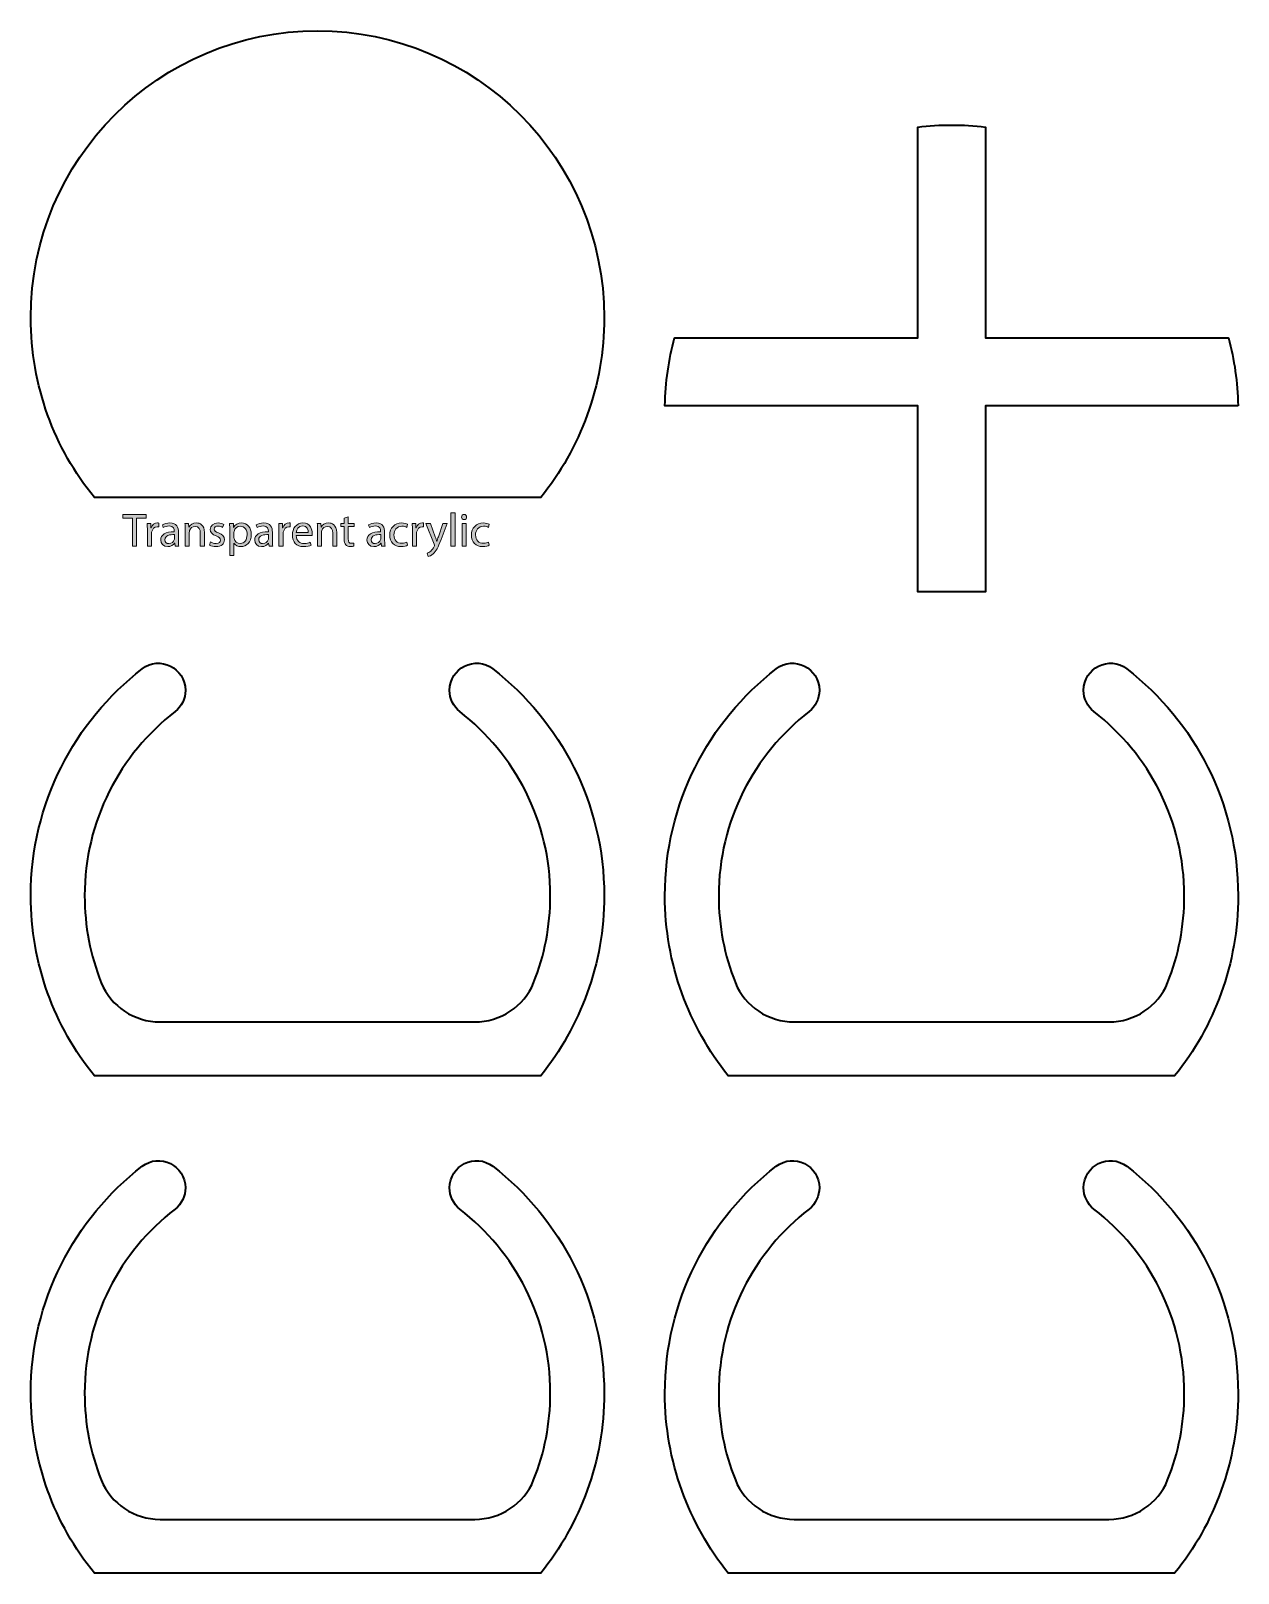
# Model space of a CAD drawing. Header units: inches. Extents: x 51 to 68.4, y -11.3 to -0.6.
# Drawn here: x 51.03 to 59.44, y -11.29 to -0.56 of the extents above; entities that cross this region are included whole.
import ezdxf

# ---------------------------------------------------------------- set-up
doc = ezdxf.new("R2010")
doc.units = ezdxf.units.IN
doc.header["$MEASUREMENT"] = 0
doc.layers.add('_U+0421_U+043B_U+043E_U+0439 1', color=7, linetype='Continuous')

# ---------------------------------------------------------------- blocks, each defined once
blk = doc.blocks.new('block 2')
at = {"layer": '_U+0421_U+043B_U+043E_U+0439 1', "lineweight": 0}
for points, knots in [([(52.062, -4.106), (52.062, -4.12), (52.062, -4.133), (52.064, -4.144), (52.064, -4.144), (52.038, -4.144), (52.038, -4.144), (52.038, -4.144), (52.036, -4.124), (52.036, -4.124), (52.036, -4.124), (52.035, -4.124), (52.035, -4.124), (52.026, -4.136), (52.009, -4.147), (51.987, -4.147), (51.955, -4.147), (51.938, -4.125), (51.938, -4.102), (51.938, -4.064), (51.972, -4.043), (52.033, -4.043), (52.033, -4.043), (52.033, -4.04), (52.033, -4.04), (52.033, -4.027), (52.03, -4.003), (51.997, -4.003), (51.983, -4.003), (51.967, -4.008), (51.956, -4.015), (51.956, -4.015), (51.95, -3.996), (51.95, -3.996), (51.963, -3.988), (51.982, -3.982), (52.002, -3.982), (52.05, -3.982), (52.062, -4.015), (52.062, -4.047), (52.062, -4.047), (52.062, -4.106), (52.062, -4.106)], [0, 0, 0, 0, 1, 1, 1, 2, 2, 2, 3, 3, 3, 4, 4, 4, 5, 5, 5, 6, 6, 6, 7, 7, 7, 8, 8, 8, 9, 9, 9, 10, 10, 10, 11, 11, 11, 12, 12, 12, 13, 13, 13, 14, 14, 14, 14]), ([(52.034, -4.063), (52.003, -4.062), (51.967, -4.068), (51.967, -4.099), (51.967, -4.117), (51.979, -4.126), (51.994, -4.126), (52.015, -4.126), (52.028, -4.113), (52.032, -4.1), (52.033, -4.097), (52.034, -4.094), (52.034, -4.091), (52.034, -4.091), (52.034, -4.063), (52.034, -4.063)], [0, 0, 0, 0, 1, 1, 1, 2, 2, 2, 3, 3, 3, 4, 4, 4, 5, 5, 5, 5])]:
    blk.add_open_spline(points, degree=3, knots=knots, dxfattribs=at)
blk = doc.blocks.new('block 3')
at = {"layer": '_U+0421_U+043B_U+043E_U+0439 1', "lineweight": 0}
for points, knots in [([(52.569, -4.062), (52.569, -4.119), (52.534, -4.147), (52.497, -4.147), (52.476, -4.147), (52.458, -4.138), (52.448, -4.123), (52.448, -4.123), (52.447, -4.123), (52.447, -4.123), (52.447, -4.123), (52.447, -4.209), (52.447, -4.209), (52.447, -4.209), (52.419, -4.209), (52.419, -4.209), (52.419, -4.209), (52.419, -4.037), (52.419, -4.037), (52.419, -4.017), (52.418, -4.001), (52.418, -3.986), (52.418, -3.986), (52.444, -3.986), (52.444, -3.986), (52.444, -3.986), (52.445, -4.013), (52.445, -4.013), (52.445, -4.013), (52.445, -4.013), (52.445, -4.013), (52.457, -3.994), (52.476, -3.982), (52.502, -3.982), (52.54, -3.982), (52.569, -4.014), (52.569, -4.062)], [0, 0, 0, 0, 1, 1, 1, 2, 2, 2, 3, 3, 3, 4, 4, 4, 5, 5, 5, 6, 6, 6, 7, 7, 7, 8, 8, 8, 9, 9, 9, 10, 10, 10, 11, 11, 11, 12, 12, 12, 12]), ([(52.54, -4.064), (52.54, -4.032), (52.523, -4.005), (52.493, -4.005), (52.473, -4.005), (52.455, -4.019), (52.449, -4.041), (52.448, -4.044), (52.447, -4.048), (52.447, -4.052), (52.447, -4.052), (52.447, -4.079), (52.447, -4.079), (52.447, -4.084), (52.448, -4.088), (52.449, -4.091), (52.454, -4.111), (52.471, -4.125), (52.492, -4.125), (52.522, -4.125), (52.54, -4.1), (52.54, -4.064)], [0, 0, 0, 0, 1, 1, 1, 2, 2, 2, 3, 3, 3, 4, 4, 4, 5, 5, 5, 6, 6, 6, 7, 7, 7, 7])]:
    blk.add_open_spline(points, degree=3, knots=knots, dxfattribs=at)
blk = doc.blocks.new('block 4')
at = {"layer": '_U+0421_U+043B_U+043E_U+0439 1', "lineweight": 0}
for points, knots in [([(52.716, -4.106), (52.716, -4.12), (52.717, -4.133), (52.719, -4.144), (52.719, -4.144), (52.693, -4.144), (52.693, -4.144), (52.693, -4.144), (52.69, -4.124), (52.69, -4.124), (52.69, -4.124), (52.689, -4.124), (52.689, -4.124), (52.68, -4.136), (52.663, -4.147), (52.641, -4.147), (52.609, -4.147), (52.593, -4.125), (52.593, -4.102), (52.593, -4.064), (52.627, -4.043), (52.688, -4.043), (52.688, -4.043), (52.688, -4.04), (52.688, -4.04), (52.688, -4.027), (52.684, -4.003), (52.652, -4.003), (52.637, -4.003), (52.622, -4.008), (52.611, -4.015), (52.611, -4.015), (52.604, -3.996), (52.604, -3.996), (52.617, -3.988), (52.636, -3.982), (52.656, -3.982), (52.704, -3.982), (52.716, -4.015), (52.716, -4.047), (52.716, -4.047), (52.716, -4.106), (52.716, -4.106)], [0, 0, 0, 0, 1, 1, 1, 2, 2, 2, 3, 3, 3, 4, 4, 4, 5, 5, 5, 6, 6, 6, 7, 7, 7, 8, 8, 8, 9, 9, 9, 10, 10, 10, 11, 11, 11, 12, 12, 12, 13, 13, 13, 14, 14, 14, 14]), ([(52.688, -4.063), (52.657, -4.062), (52.621, -4.068), (52.621, -4.099), (52.621, -4.117), (52.634, -4.126), (52.648, -4.126), (52.669, -4.126), (52.682, -4.113), (52.687, -4.1), (52.688, -4.097), (52.688, -4.094), (52.688, -4.091), (52.688, -4.091), (52.688, -4.063), (52.688, -4.063)], [0, 0, 0, 0, 1, 1, 1, 2, 2, 2, 3, 3, 3, 4, 4, 4, 5, 5, 5, 5])]:
    blk.add_open_spline(points, degree=3, knots=knots, dxfattribs=at)
blk = doc.blocks.new('block 5')
at = {"layer": '_U+0421_U+043B_U+043E_U+0439 1', "lineweight": 0}
for points, knots in [([(52.994, -4.057), (52.994, -4.062), (52.994, -4.067), (52.993, -4.07), (52.993, -4.07), (52.882, -4.07), (52.882, -4.07), (52.883, -4.109), (52.908, -4.125), (52.936, -4.125), (52.957, -4.125), (52.969, -4.121), (52.98, -4.117), (52.98, -4.117), (52.985, -4.137), (52.985, -4.137), (52.975, -4.142), (52.958, -4.147), (52.932, -4.147), (52.884, -4.147), (52.855, -4.115), (52.855, -4.067), (52.855, -4.02), (52.883, -3.982), (52.929, -3.982), (52.98, -3.982), (52.994, -4.027), (52.994, -4.057)], [0, 0, 0, 0, 1, 1, 1, 2, 2, 2, 3, 3, 3, 4, 4, 4, 5, 5, 5, 6, 6, 6, 7, 7, 7, 8, 8, 8, 9, 9, 9, 9]), ([(52.966, -4.049), (52.967, -4.031), (52.959, -4.003), (52.927, -4.003), (52.897, -4.003), (52.885, -4.029), (52.882, -4.049), (52.882, -4.049), (52.966, -4.049), (52.966, -4.049)], [0, 0, 0, 0, 1, 1, 1, 2, 2, 2, 3, 3, 3, 3])]:
    blk.add_open_spline(points, degree=3, knots=knots, dxfattribs=at)
blk = doc.blocks.new('block 6')
at = {"layer": '_U+0421_U+043B_U+043E_U+0439 1', "lineweight": 0}
for points, knots in [([(53.498, -4.106), (53.498, -4.12), (53.499, -4.133), (53.501, -4.144), (53.501, -4.144), (53.475, -4.144), (53.475, -4.144), (53.475, -4.144), (53.473, -4.124), (53.473, -4.124), (53.473, -4.124), (53.472, -4.124), (53.472, -4.124), (53.463, -4.136), (53.446, -4.147), (53.423, -4.147), (53.391, -4.147), (53.375, -4.125), (53.375, -4.102), (53.375, -4.064), (53.409, -4.043), (53.47, -4.043), (53.47, -4.043), (53.47, -4.04), (53.47, -4.04), (53.47, -4.027), (53.466, -4.003), (53.434, -4.003), (53.419, -4.003), (53.404, -4.008), (53.393, -4.015), (53.393, -4.015), (53.386, -3.996), (53.386, -3.996), (53.399, -3.988), (53.418, -3.982), (53.438, -3.982), (53.487, -3.982), (53.498, -4.015), (53.498, -4.047), (53.498, -4.047), (53.498, -4.106), (53.498, -4.106)], [0, 0, 0, 0, 1, 1, 1, 2, 2, 2, 3, 3, 3, 4, 4, 4, 5, 5, 5, 6, 6, 6, 7, 7, 7, 8, 8, 8, 9, 9, 9, 10, 10, 10, 11, 11, 11, 12, 12, 12, 13, 13, 13, 14, 14, 14, 14]), ([(53.471, -4.063), (53.439, -4.062), (53.404, -4.068), (53.404, -4.099), (53.404, -4.117), (53.416, -4.126), (53.431, -4.126), (53.451, -4.126), (53.464, -4.113), (53.469, -4.1), (53.47, -4.097), (53.471, -4.094), (53.471, -4.091), (53.471, -4.091), (53.471, -4.063), (53.471, -4.063)], [0, 0, 0, 0, 1, 1, 1, 2, 2, 2, 3, 3, 3, 4, 4, 4, 5, 5, 5, 5])]:
    blk.add_open_spline(points, degree=3, knots=knots, dxfattribs=at)

msp = doc.modelspace()

# ---------------------------------------------------------------- hatches: boundary and pattern name
at = {"layer": '_U+0421_U+043B_U+043E_U+0439 1', "true_color": 0x662d91}
h = msp.add_hatch(color=197, dxfattribs=at)
h.dxf.hatch_style = 2
h.paths.add_polyline_path([(51.674, -3.924), (51.837, -3.924), (51.837, -3.948), (51.769, -3.948), (51.769, -4.144), (51.741, -4.144), (51.741, -3.948), (51.674, -3.948)])
edge = h.paths.add_edge_path()
edge.add_spline(control_points=[(51.872, -4.017), (51.872, -4.017), (51.87, -4.017), (51.87, -4.017), (51.87, -4.017), (51.869, -3.986), (51.869, -3.986), (51.869, -3.986), (51.844, -3.986), (51.844, -3.986), (51.845, -4), (51.845, -4.016), (51.845, -4.035), (51.845, -4.035), (51.845, -4.144), (51.845, -4.144), (51.845, -4.144), (51.874, -4.144), (51.874, -4.144), (51.874, -4.144), (51.874, -4.06), (51.874, -4.06), (51.874, -4.055), (51.875, -4.05), (51.875, -4.046), (51.879, -4.025), (51.894, -4.009), (51.914, -4.009), (51.918, -4.009), (51.921, -4.01), (51.924, -4.01), (51.924, -4.01), (51.924, -3.983), (51.924, -3.983), (51.921, -3.982), (51.919, -3.982), (51.915, -3.982), (51.896, -3.982), (51.879, -3.995), (51.872, -4.017)], knot_values=[0, 0, 0, 0, 1, 1, 1, 2, 2, 2, 3, 3, 3, 4, 4, 4, 5, 5, 5, 6, 6, 6, 7, 7, 7, 8, 8, 8, 9, 9, 9, 10, 10, 10, 11, 11, 11, 12, 12, 12, 13, 13, 13, 13], degree=3, periodic=1)
edge = h.paths.add_edge_path()
edge.add_spline(control_points=[(52.062, -4.106), (52.062, -4.12), (52.062, -4.133), (52.064, -4.144), (52.064, -4.144), (52.038, -4.144), (52.038, -4.144), (52.038, -4.144), (52.036, -4.124), (52.036, -4.124), (52.036, -4.124), (52.035, -4.124), (52.035, -4.124), (52.026, -4.136), (52.009, -4.147), (51.987, -4.147), (51.955, -4.147), (51.938, -4.125), (51.938, -4.102), (51.938, -4.064), (51.972, -4.043), (52.033, -4.043), (52.033, -4.043), (52.033, -4.04), (52.033, -4.04), (52.033, -4.027), (52.03, -4.003), (51.997, -4.003), (51.983, -4.003), (51.967, -4.008), (51.956, -4.015), (51.956, -4.015), (51.95, -3.996), (51.95, -3.996), (51.963, -3.988), (51.982, -3.982), (52.002, -3.982), (52.05, -3.982), (52.062, -4.015), (52.062, -4.047), (52.062, -4.047), (52.062, -4.106), (52.062, -4.106)], knot_values=[0, 0, 0, 0, 1, 1, 1, 2, 2, 2, 3, 3, 3, 4, 4, 4, 5, 5, 5, 6, 6, 6, 7, 7, 7, 8, 8, 8, 9, 9, 9, 10, 10, 10, 11, 11, 11, 12, 12, 12, 13, 13, 13, 14, 14, 14, 14], degree=3, periodic=1)
edge = h.paths.add_edge_path()
edge.add_spline(control_points=[(52.034, -4.063), (52.003, -4.062), (51.967, -4.068), (51.967, -4.099), (51.967, -4.117), (51.979, -4.126), (51.994, -4.126), (52.015, -4.126), (52.028, -4.113), (52.032, -4.1), (52.033, -4.097), (52.034, -4.094), (52.034, -4.091), (52.034, -4.091), (52.034, -4.063), (52.034, -4.063)], knot_values=[0, 0, 0, 0, 1, 1, 1, 2, 2, 2, 3, 3, 3, 4, 4, 4, 5, 5, 5, 5], degree=3, periodic=1)
edge = h.paths.add_edge_path()
edge.add_spline(control_points=[(52.187, -3.982), (52.161, -3.982), (52.143, -3.997), (52.135, -4.012), (52.135, -4.012), (52.134, -4.012), (52.134, -4.012), (52.134, -4.012), (52.132, -3.986), (52.132, -3.986), (52.132, -3.986), (52.107, -3.986), (52.107, -3.986), (52.108, -3.999), (52.108, -4.012), (52.108, -4.028), (52.108, -4.028), (52.108, -4.144), (52.108, -4.144), (52.108, -4.144), (52.137, -4.144), (52.137, -4.144), (52.137, -4.144), (52.137, -4.049), (52.137, -4.049), (52.137, -4.044), (52.138, -4.039), (52.139, -4.035), (52.144, -4.019), (52.159, -4.006), (52.178, -4.006), (52.205, -4.006), (52.214, -4.027), (52.214, -4.053), (52.214, -4.053), (52.214, -4.144), (52.214, -4.144), (52.214, -4.144), (52.243, -4.144), (52.243, -4.144), (52.243, -4.144), (52.243, -4.049), (52.243, -4.049), (52.243, -3.995), (52.209, -3.982), (52.187, -3.982)], knot_values=[0, 0, 0, 0, 1, 1, 1, 2, 2, 2, 3, 3, 3, 4, 4, 4, 5, 5, 5, 6, 6, 6, 7, 7, 7, 8, 8, 8, 9, 9, 9, 10, 10, 10, 11, 11, 11, 12, 12, 12, 13, 13, 13, 14, 14, 14, 15, 15, 15, 15], degree=3, periodic=1)
edge = h.paths.add_edge_path()
edge.add_spline(control_points=[(52.341, -4.052), (52.32, -4.044), (52.311, -4.038), (52.311, -4.025), (52.311, -4.013), (52.32, -4.004), (52.337, -4.004), (52.352, -4.004), (52.363, -4.009), (52.369, -4.013), (52.369, -4.013), (52.377, -3.992), (52.377, -3.992), (52.368, -3.987), (52.354, -3.982), (52.338, -3.982), (52.304, -3.982), (52.283, -4.003), (52.283, -4.028), (52.283, -4.047), (52.296, -4.063), (52.325, -4.073), (52.346, -4.081), (52.354, -4.089), (52.354, -4.102), (52.354, -4.115), (52.345, -4.126), (52.324, -4.126), (52.309, -4.126), (52.294, -4.12), (52.286, -4.114), (52.286, -4.114), (52.279, -4.136), (52.279, -4.136), (52.29, -4.143), (52.306, -4.147), (52.323, -4.147), (52.361, -4.147), (52.382, -4.127), (52.382, -4.1), (52.382, -4.076), (52.368, -4.062), (52.341, -4.052)], knot_values=[0, 0, 0, 0, 1, 1, 1, 2, 2, 2, 3, 3, 3, 4, 4, 4, 5, 5, 5, 6, 6, 6, 7, 7, 7, 8, 8, 8, 9, 9, 9, 10, 10, 10, 11, 11, 11, 12, 12, 12, 13, 13, 13, 14, 14, 14, 14], degree=3, periodic=1)
edge = h.paths.add_edge_path()
edge.add_spline(control_points=[(52.569, -4.062), (52.569, -4.119), (52.534, -4.147), (52.497, -4.147), (52.476, -4.147), (52.458, -4.138), (52.448, -4.123), (52.448, -4.123), (52.447, -4.123), (52.447, -4.123), (52.447, -4.123), (52.447, -4.209), (52.447, -4.209), (52.447, -4.209), (52.419, -4.209), (52.419, -4.209), (52.419, -4.209), (52.419, -4.037), (52.419, -4.037), (52.419, -4.017), (52.418, -4.001), (52.418, -3.986), (52.418, -3.986), (52.444, -3.986), (52.444, -3.986), (52.444, -3.986), (52.445, -4.013), (52.445, -4.013), (52.445, -4.013), (52.445, -4.013), (52.445, -4.013), (52.457, -3.994), (52.476, -3.982), (52.502, -3.982), (52.54, -3.982), (52.569, -4.014), (52.569, -4.062)], knot_values=[0, 0, 0, 0, 1, 1, 1, 2, 2, 2, 3, 3, 3, 4, 4, 4, 5, 5, 5, 6, 6, 6, 7, 7, 7, 8, 8, 8, 9, 9, 9, 10, 10, 10, 11, 11, 11, 12, 12, 12, 12], degree=3, periodic=1)
edge = h.paths.add_edge_path()
edge.add_spline(control_points=[(52.54, -4.064), (52.54, -4.032), (52.523, -4.005), (52.493, -4.005), (52.473, -4.005), (52.455, -4.019), (52.449, -4.041), (52.448, -4.044), (52.447, -4.048), (52.447, -4.052), (52.447, -4.052), (52.447, -4.079), (52.447, -4.079), (52.447, -4.084), (52.448, -4.088), (52.449, -4.091), (52.454, -4.111), (52.471, -4.125), (52.492, -4.125), (52.522, -4.125), (52.54, -4.1), (52.54, -4.064)], knot_values=[0, 0, 0, 0, 1, 1, 1, 2, 2, 2, 3, 3, 3, 4, 4, 4, 5, 5, 5, 6, 6, 6, 7, 7, 7, 7], degree=3, periodic=1)
edge = h.paths.add_edge_path()
edge.add_spline(control_points=[(52.716, -4.106), (52.716, -4.12), (52.717, -4.133), (52.719, -4.144), (52.719, -4.144), (52.693, -4.144), (52.693, -4.144), (52.693, -4.144), (52.69, -4.124), (52.69, -4.124), (52.69, -4.124), (52.689, -4.124), (52.689, -4.124), (52.68, -4.136), (52.663, -4.147), (52.641, -4.147), (52.609, -4.147), (52.593, -4.125), (52.593, -4.102), (52.593, -4.064), (52.627, -4.043), (52.688, -4.043), (52.688, -4.043), (52.688, -4.04), (52.688, -4.04), (52.688, -4.027), (52.684, -4.003), (52.652, -4.003), (52.637, -4.003), (52.622, -4.008), (52.611, -4.015), (52.611, -4.015), (52.604, -3.996), (52.604, -3.996), (52.617, -3.988), (52.636, -3.982), (52.656, -3.982), (52.704, -3.982), (52.716, -4.015), (52.716, -4.047), (52.716, -4.047), (52.716, -4.106), (52.716, -4.106)], knot_values=[0, 0, 0, 0, 1, 1, 1, 2, 2, 2, 3, 3, 3, 4, 4, 4, 5, 5, 5, 6, 6, 6, 7, 7, 7, 8, 8, 8, 9, 9, 9, 10, 10, 10, 11, 11, 11, 12, 12, 12, 13, 13, 13, 14, 14, 14, 14], degree=3, periodic=1)
edge = h.paths.add_edge_path()
edge.add_spline(control_points=[(52.688, -4.063), (52.657, -4.062), (52.621, -4.068), (52.621, -4.099), (52.621, -4.117), (52.634, -4.126), (52.648, -4.126), (52.669, -4.126), (52.682, -4.113), (52.687, -4.1), (52.688, -4.097), (52.688, -4.094), (52.688, -4.091), (52.688, -4.091), (52.688, -4.063), (52.688, -4.063)], knot_values=[0, 0, 0, 0, 1, 1, 1, 2, 2, 2, 3, 3, 3, 4, 4, 4, 5, 5, 5, 5], degree=3, periodic=1)
edge = h.paths.add_edge_path()
edge.add_spline(control_points=[(52.789, -4.017), (52.789, -4.017), (52.787, -4.017), (52.787, -4.017), (52.787, -4.017), (52.786, -3.986), (52.786, -3.986), (52.786, -3.986), (52.761, -3.986), (52.761, -3.986), (52.762, -4), (52.762, -4.016), (52.762, -4.035), (52.762, -4.035), (52.762, -4.144), (52.762, -4.144), (52.762, -4.144), (52.791, -4.144), (52.791, -4.144), (52.791, -4.144), (52.791, -4.06), (52.791, -4.06), (52.791, -4.055), (52.792, -4.05), (52.792, -4.046), (52.796, -4.025), (52.811, -4.009), (52.831, -4.009), (52.835, -4.009), (52.838, -4.01), (52.841, -4.01), (52.841, -4.01), (52.841, -3.983), (52.841, -3.983), (52.838, -3.982), (52.836, -3.982), (52.832, -3.982), (52.813, -3.982), (52.796, -3.995), (52.789, -4.017)], knot_values=[0, 0, 0, 0, 1, 1, 1, 2, 2, 2, 3, 3, 3, 4, 4, 4, 5, 5, 5, 6, 6, 6, 7, 7, 7, 8, 8, 8, 9, 9, 9, 10, 10, 10, 11, 11, 11, 12, 12, 12, 13, 13, 13, 13], degree=3, periodic=1)
edge = h.paths.add_edge_path()
edge.add_spline(control_points=[(52.994, -4.057), (52.994, -4.062), (52.994, -4.067), (52.993, -4.07), (52.993, -4.07), (52.882, -4.07), (52.882, -4.07), (52.883, -4.109), (52.908, -4.125), (52.936, -4.125), (52.957, -4.125), (52.969, -4.121), (52.98, -4.117), (52.98, -4.117), (52.985, -4.137), (52.985, -4.137), (52.975, -4.142), (52.958, -4.147), (52.932, -4.147), (52.884, -4.147), (52.855, -4.115), (52.855, -4.067), (52.855, -4.02), (52.883, -3.982), (52.929, -3.982), (52.98, -3.982), (52.994, -4.027), (52.994, -4.057)], knot_values=[0, 0, 0, 0, 1, 1, 1, 2, 2, 2, 3, 3, 3, 4, 4, 4, 5, 5, 5, 6, 6, 6, 7, 7, 7, 8, 8, 8, 9, 9, 9, 9], degree=3, periodic=1)
edge = h.paths.add_edge_path()
edge.add_spline(control_points=[(52.966, -4.049), (52.967, -4.031), (52.959, -4.003), (52.927, -4.003), (52.897, -4.003), (52.885, -4.029), (52.882, -4.049), (52.882, -4.049), (52.966, -4.049), (52.966, -4.049)], knot_values=[0, 0, 0, 0, 1, 1, 1, 2, 2, 2, 3, 3, 3, 3], degree=3, periodic=1)
edge = h.paths.add_edge_path()
edge.add_spline(control_points=[(53.109, -3.982), (53.082, -3.982), (53.064, -3.997), (53.056, -4.012), (53.056, -4.012), (53.056, -4.012), (53.056, -4.012), (53.056, -4.012), (53.054, -3.986), (53.054, -3.986), (53.054, -3.986), (53.029, -3.986), (53.029, -3.986), (53.03, -3.999), (53.03, -4.012), (53.03, -4.028), (53.03, -4.028), (53.03, -4.144), (53.03, -4.144), (53.03, -4.144), (53.059, -4.144), (53.059, -4.144), (53.059, -4.144), (53.059, -4.049), (53.059, -4.049), (53.059, -4.044), (53.059, -4.039), (53.061, -4.035), (53.065, -4.019), (53.08, -4.006), (53.099, -4.006), (53.126, -4.006), (53.136, -4.027), (53.136, -4.053), (53.136, -4.053), (53.136, -4.144), (53.136, -4.144), (53.136, -4.144), (53.164, -4.144), (53.164, -4.144), (53.164, -4.144), (53.164, -4.049), (53.164, -4.049), (53.164, -3.995), (53.13, -3.982), (53.109, -3.982)], knot_values=[0, 0, 0, 0, 1, 1, 1, 2, 2, 2, 3, 3, 3, 4, 4, 4, 5, 5, 5, 6, 6, 6, 7, 7, 7, 8, 8, 8, 9, 9, 9, 10, 10, 10, 11, 11, 11, 12, 12, 12, 13, 13, 13, 14, 14, 14, 15, 15, 15, 15], degree=3, periodic=1)
edge = h.paths.add_edge_path()
edge.add_spline(control_points=[(53.245, -3.94), (53.245, -3.94), (53.216, -3.948), (53.216, -3.948), (53.216, -3.948), (53.216, -3.986), (53.216, -3.986), (53.216, -3.986), (53.192, -3.986), (53.192, -3.986), (53.192, -3.986), (53.192, -4.008), (53.192, -4.008), (53.192, -4.008), (53.216, -4.008), (53.216, -4.008), (53.216, -4.008), (53.216, -4.094), (53.216, -4.094), (53.216, -4.112), (53.219, -4.127), (53.228, -4.135), (53.234, -4.143), (53.245, -4.147), (53.259, -4.147), (53.27, -4.147), (53.279, -4.145), (53.284, -4.143), (53.284, -4.143), (53.283, -4.122), (53.283, -4.122), (53.279, -4.123), (53.274, -4.124), (53.266, -4.124), (53.25, -4.124), (53.245, -4.112), (53.245, -4.093), (53.245, -4.093), (53.245, -4.008), (53.245, -4.008), (53.245, -4.008), (53.286, -4.008), (53.286, -4.008), (53.286, -4.008), (53.286, -3.986), (53.286, -3.986), (53.286, -3.986), (53.245, -3.986), (53.245, -3.986), (53.245, -3.986), (53.245, -3.94), (53.245, -3.94)], knot_values=[0, 0, 0, 0, 1, 1, 1, 2, 2, 2, 3, 3, 3, 4, 4, 4, 5, 5, 5, 6, 6, 6, 7, 7, 7, 8, 8, 8, 9, 9, 9, 10, 10, 10, 11, 11, 11, 12, 12, 12, 13, 13, 13, 14, 14, 14, 15, 15, 15, 16, 16, 16, 17, 17, 17, 17], degree=3, periodic=1)
edge = h.paths.add_edge_path()
edge.add_spline(control_points=[(53.498, -4.106), (53.498, -4.12), (53.499, -4.133), (53.501, -4.144), (53.501, -4.144), (53.475, -4.144), (53.475, -4.144), (53.475, -4.144), (53.473, -4.124), (53.473, -4.124), (53.473, -4.124), (53.472, -4.124), (53.472, -4.124), (53.463, -4.136), (53.446, -4.147), (53.423, -4.147), (53.391, -4.147), (53.375, -4.125), (53.375, -4.102), (53.375, -4.064), (53.409, -4.043), (53.47, -4.043), (53.47, -4.043), (53.47, -4.04), (53.47, -4.04), (53.47, -4.027), (53.466, -4.003), (53.434, -4.003), (53.419, -4.003), (53.404, -4.008), (53.393, -4.015), (53.393, -4.015), (53.386, -3.996), (53.386, -3.996), (53.399, -3.988), (53.418, -3.982), (53.438, -3.982), (53.487, -3.982), (53.498, -4.015), (53.498, -4.047), (53.498, -4.047), (53.498, -4.106), (53.498, -4.106)], knot_values=[0, 0, 0, 0, 1, 1, 1, 2, 2, 2, 3, 3, 3, 4, 4, 4, 5, 5, 5, 6, 6, 6, 7, 7, 7, 8, 8, 8, 9, 9, 9, 10, 10, 10, 11, 11, 11, 12, 12, 12, 13, 13, 13, 14, 14, 14, 14], degree=3, periodic=1)
edge = h.paths.add_edge_path()
edge.add_spline(control_points=[(53.471, -4.063), (53.439, -4.062), (53.404, -4.068), (53.404, -4.099), (53.404, -4.117), (53.416, -4.126), (53.431, -4.126), (53.451, -4.126), (53.464, -4.113), (53.469, -4.1), (53.47, -4.097), (53.471, -4.094), (53.471, -4.091), (53.471, -4.091), (53.471, -4.063), (53.471, -4.063)], knot_values=[0, 0, 0, 0, 1, 1, 1, 2, 2, 2, 3, 3, 3, 4, 4, 4, 5, 5, 5, 5], degree=3, periodic=1)
edge = h.paths.add_edge_path()
edge.add_spline(control_points=[(53.618, -4.005), (53.634, -4.005), (53.645, -4.009), (53.652, -4.013), (53.652, -4.013), (53.658, -3.991), (53.658, -3.991), (53.65, -3.987), (53.635, -3.982), (53.618, -3.982), (53.567, -3.982), (53.533, -4.018), (53.533, -4.066), (53.533, -4.115), (53.564, -4.147), (53.612, -4.147), (53.633, -4.147), (53.65, -4.142), (53.658, -4.138), (53.658, -4.138), (53.653, -4.116), (53.653, -4.116), (53.645, -4.12), (53.634, -4.124), (53.617, -4.124), (53.586, -4.124), (53.563, -4.102), (53.563, -4.065), (53.563, -4.032), (53.582, -4.005), (53.618, -4.005)], knot_values=[0, 0, 0, 0, 1, 1, 1, 2, 2, 2, 3, 3, 3, 4, 4, 4, 5, 5, 5, 6, 6, 6, 7, 7, 7, 8, 8, 8, 9, 9, 9, 10, 10, 10, 10], degree=3, periodic=1)
edge = h.paths.add_edge_path()
edge.add_spline(control_points=[(53.717, -4.017), (53.717, -4.017), (53.716, -4.017), (53.716, -4.017), (53.716, -4.017), (53.715, -3.986), (53.715, -3.986), (53.715, -3.986), (53.69, -3.986), (53.69, -3.986), (53.691, -4), (53.691, -4.016), (53.691, -4.035), (53.691, -4.035), (53.691, -4.144), (53.691, -4.144), (53.691, -4.144), (53.72, -4.144), (53.72, -4.144), (53.72, -4.144), (53.72, -4.06), (53.72, -4.06), (53.72, -4.055), (53.72, -4.05), (53.721, -4.046), (53.725, -4.025), (53.739, -4.009), (53.76, -4.009), (53.764, -4.009), (53.766, -4.01), (53.769, -4.01), (53.769, -4.01), (53.769, -3.983), (53.769, -3.983), (53.767, -3.982), (53.764, -3.982), (53.761, -3.982), (53.742, -3.982), (53.725, -3.995), (53.717, -4.017)], knot_values=[0, 0, 0, 0, 1, 1, 1, 2, 2, 2, 3, 3, 3, 4, 4, 4, 5, 5, 5, 6, 6, 6, 7, 7, 7, 8, 8, 8, 9, 9, 9, 10, 10, 10, 11, 11, 11, 12, 12, 12, 13, 13, 13, 13], degree=3, periodic=1)
edge = h.paths.add_edge_path()
edge.add_spline(control_points=[(53.872, -4.078), (53.868, -4.09), (53.865, -4.102), (53.862, -4.111), (53.862, -4.111), (53.862, -4.111), (53.862, -4.111), (53.859, -4.102), (53.855, -4.09), (53.851, -4.079), (53.851, -4.079), (53.817, -3.986), (53.817, -3.986), (53.817, -3.986), (53.785, -3.986), (53.785, -3.986), (53.785, -3.986), (53.844, -4.131), (53.844, -4.131), (53.845, -4.135), (53.846, -4.137), (53.846, -4.139), (53.846, -4.141), (53.845, -4.143), (53.844, -4.146), (53.837, -4.161), (53.827, -4.172), (53.819, -4.178), (53.811, -4.185), (53.801, -4.19), (53.794, -4.192), (53.794, -4.192), (53.801, -4.216), (53.801, -4.216), (53.809, -4.215), (53.823, -4.21), (53.837, -4.197), (53.856, -4.18), (53.87, -4.153), (53.891, -4.098), (53.891, -4.098), (53.934, -3.986), (53.934, -3.986), (53.934, -3.986), (53.904, -3.986), (53.904, -3.986), (53.904, -3.986), (53.872, -4.078), (53.872, -4.078)], knot_values=[0, 0, 0, 0, 1, 1, 1, 2, 2, 2, 3, 3, 3, 4, 4, 4, 5, 5, 5, 6, 6, 6, 7, 7, 7, 8, 8, 8, 9, 9, 9, 10, 10, 10, 11, 11, 11, 12, 12, 12, 13, 13, 13, 14, 14, 14, 15, 15, 15, 16, 16, 16, 16], degree=3, periodic=1)
h.paths.add_polyline_path([(53.96, -4.144), (53.989, -4.144), (53.989, -3.912), (53.96, -3.912)])
edge = h.paths.add_edge_path()
edge.add_spline(control_points=[(54.052, -3.923), (54.041, -3.923), (54.034, -3.931), (54.034, -3.941), (54.034, -3.951), (54.041, -3.959), (54.051, -3.959), (54.063, -3.959), (54.07, -3.951), (54.069, -3.941), (54.069, -3.931), (54.063, -3.923), (54.052, -3.923)], knot_values=[0, 0, 0, 0, 1, 1, 1, 2, 2, 2, 3, 3, 3, 4, 4, 4, 4], degree=3, periodic=1)
h.paths.add_polyline_path([(54.037, -4.144), (54.066, -4.144), (54.066, -3.986), (54.037, -3.986)])
edge = h.paths.add_edge_path()
edge.add_spline(control_points=[(54.186, -4.124), (54.155, -4.124), (54.131, -4.102), (54.131, -4.065), (54.131, -4.032), (54.151, -4.005), (54.187, -4.005), (54.203, -4.005), (54.214, -4.009), (54.221, -4.013), (54.221, -4.013), (54.227, -3.991), (54.227, -3.991), (54.219, -3.987), (54.204, -3.982), (54.187, -3.982), (54.136, -3.982), (54.102, -4.018), (54.102, -4.066), (54.102, -4.115), (54.133, -4.147), (54.181, -4.147), (54.202, -4.147), (54.219, -4.142), (54.227, -4.138), (54.227, -4.138), (54.222, -4.116), (54.222, -4.116), (54.214, -4.12), (54.203, -4.124), (54.186, -4.124)], knot_values=[0, 0, 0, 0, 1, 1, 1, 2, 2, 2, 3, 3, 3, 4, 4, 4, 5, 5, 5, 6, 6, 6, 7, 7, 7, 8, 8, 8, 9, 9, 9, 10, 10, 10, 10], degree=3, periodic=1)

# ---------------------------------------------------------------- linework, layer by layer
at = {"layer": '_U+0421_U+043B_U+043E_U+0439 1', "lineweight": 0}
for points in [[(51.674, -3.924), (51.837, -3.924), (51.837, -3.948), (51.769, -3.948), (51.769, -4.144), (51.741, -4.144), (51.741, -3.948), (51.674, -3.948), (51.674, -3.924)], [(53.96, -4.144), (53.989, -4.144), (53.989, -3.912), (53.96, -3.912), (53.96, -4.144)], [(54.037, -4.144), (54.066, -4.144), (54.066, -3.986), (54.037, -3.986), (54.037, -4.144)]]:
    msp.add_lwpolyline(points, dxfattribs=at)
at = {"layer": '_U+0421_U+043B_U+043E_U+0439 1', "color": 197, "lineweight": 35, "true_color": 0x662d91}
msp.add_open_spline([(53.03, -0.556), (51.927, -0.556), (51.033, -1.45), (51.033, -2.553), (51.033, -3.028), (51.199, -3.464), (51.476, -3.806), (51.476, -3.806), (54.585, -3.806), (54.585, -3.806), (54.861, -3.464), (55.027, -3.028), (55.027, -2.553), (55.027, -1.45), (54.133, -0.556), (53.03, -0.556)], degree=3, knots=[0, 0, 0, 0, 1, 1, 1, 2, 2, 2, 3, 3, 3, 4, 4, 4, 5, 5, 5, 5], dxfattribs=at)
at = {"layer": '_U+0421_U+043B_U+043E_U+0439 1', "color": 242, "lineweight": 35, "true_color": 0xc1272d}
for points, knots in [([(59.443, -3.166), (59.439, -3.003), (59.417, -2.845), (59.376, -2.694), (59.376, -2.694), (57.683, -2.694), (57.683, -2.694), (57.683, -2.694), (57.683, -1.226), (57.683, -1.226), (57.605, -1.217), (57.527, -1.212), (57.447, -1.212), (57.367, -1.212), (57.288, -1.217), (57.211, -1.226), (57.211, -1.226), (57.211, -2.694), (57.211, -2.694), (57.211, -2.694), (55.517, -2.694), (55.517, -2.694), (55.477, -2.845), (55.454, -3.003), (55.45, -3.166), (55.45, -3.166), (57.211, -3.166), (57.211, -3.166), (57.211, -3.166), (57.211, -4.462), (57.211, -4.462), (57.211, -4.462), (57.683, -4.462), (57.683, -4.462), (57.683, -4.462), (57.683, -3.166), (57.683, -3.166), (57.683, -3.166), (59.443, -3.166), (59.443, -3.166)], [0, 0, 0, 0, 1, 1, 1, 2, 2, 2, 3, 3, 3, 4, 4, 4, 5, 5, 5, 6, 6, 6, 7, 7, 7, 8, 8, 8, 9, 9, 9, 10, 10, 10, 11, 11, 11, 12, 12, 12, 13, 13, 13, 13]), ([(53.95, -5.148), (53.95, -5.148), (53.95, -5.148), (53.95, -5.148), (53.95, -5.206), (53.977, -5.26), (54.022, -5.296), (54.405, -5.593), (54.652, -6.057), (54.652, -6.577), (54.652, -6.789), (54.612, -6.993), (54.536, -7.183), (54.469, -7.349), (54.305, -7.456), (54.126, -7.456), (54.126, -7.456), (51.934, -7.456), (51.934, -7.456), (51.755, -7.456), (51.591, -7.349), (51.524, -7.183), (51.448, -6.993), (51.408, -6.789), (51.408, -6.577), (51.408, -6.057), (51.655, -5.593), (52.038, -5.296), (52.084, -5.26), (52.11, -5.206), (52.11, -5.148), (52.11, -5.148), (52.11, -5.148), (52.11, -5.148), (52.11, -4.992), (51.931, -4.903), (51.809, -4.998), (51.337, -5.363), (51.033, -5.935), (51.033, -6.577), (51.033, -7.052), (51.199, -7.488), (51.476, -7.831), (51.476, -7.831), (54.585, -7.831), (54.585, -7.831), (54.861, -7.488), (55.027, -7.052), (55.027, -6.577), (55.027, -5.935), (54.723, -5.363), (54.252, -4.998), (54.129, -4.903), (53.95, -4.992), (53.95, -5.148)], [0, 0, 0, 0, 1, 1, 1, 2, 2, 2, 3, 3, 3, 4, 4, 4, 5, 5, 5, 6, 6, 6, 7, 7, 7, 8, 8, 8, 9, 9, 9, 10, 10, 10, 11, 11, 11, 12, 12, 12, 13, 13, 13, 14, 14, 14, 15, 15, 15, 16, 16, 16, 17, 17, 17, 18, 18, 18, 18]), ([(58.367, -5.148), (58.367, -5.148), (58.367, -5.148), (58.367, -5.148), (58.367, -5.206), (58.393, -5.26), (58.439, -5.296), (58.822, -5.593), (59.068, -6.057), (59.068, -6.577), (59.068, -6.789), (59.029, -6.993), (58.952, -7.183), (58.885, -7.349), (58.722, -7.456), (58.543, -7.456), (58.543, -7.456), (56.351, -7.456), (56.351, -7.456), (56.171, -7.456), (56.008, -7.349), (55.941, -7.183), (55.864, -6.993), (55.825, -6.789), (55.825, -6.577), (55.825, -6.057), (56.072, -5.593), (56.454, -5.296), (56.5, -5.26), (56.526, -5.206), (56.526, -5.148), (56.526, -5.148), (56.526, -5.148), (56.526, -5.148), (56.526, -4.992), (56.348, -4.903), (56.225, -4.998), (55.753, -5.363), (55.45, -5.935), (55.45, -6.577), (55.45, -7.052), (55.616, -7.488), (55.892, -7.831), (55.892, -7.831), (59.001, -7.831), (59.001, -7.831), (59.278, -7.488), (59.443, -7.052), (59.443, -6.577), (59.443, -5.935), (59.14, -5.363), (58.668, -4.998), (58.545, -4.903), (58.367, -4.992), (58.367, -5.148)], [0, 0, 0, 0, 1, 1, 1, 2, 2, 2, 3, 3, 3, 4, 4, 4, 5, 5, 5, 6, 6, 6, 7, 7, 7, 8, 8, 8, 9, 9, 9, 10, 10, 10, 11, 11, 11, 12, 12, 12, 13, 13, 13, 14, 14, 14, 15, 15, 15, 16, 16, 16, 17, 17, 17, 18, 18, 18, 18]), ([(53.95, -8.611), (53.95, -8.611), (53.95, -8.611), (53.95, -8.611), (53.95, -8.668), (53.977, -8.723), (54.022, -8.759), (54.405, -9.055), (54.652, -9.52), (54.652, -10.04), (54.652, -10.252), (54.612, -10.456), (54.536, -10.645), (54.469, -10.812), (54.305, -10.919), (54.126, -10.919), (54.126, -10.919), (51.934, -10.919), (51.934, -10.919), (51.755, -10.919), (51.591, -10.812), (51.524, -10.645), (51.448, -10.456), (51.408, -10.252), (51.408, -10.04), (51.408, -9.52), (51.655, -9.055), (52.038, -8.759), (52.084, -8.723), (52.11, -8.668), (52.11, -8.611), (52.11, -8.611), (52.11, -8.611), (52.11, -8.611), (52.11, -8.455), (51.931, -8.366), (51.809, -8.461), (51.337, -8.826), (51.033, -9.398), (51.033, -10.04), (51.033, -10.515), (51.199, -10.951), (51.476, -11.294), (51.476, -11.294), (54.585, -11.294), (54.585, -11.294), (54.861, -10.951), (55.027, -10.515), (55.027, -10.04), (55.027, -9.398), (54.723, -8.826), (54.252, -8.461), (54.129, -8.366), (53.95, -8.455), (53.95, -8.611)], [0, 0, 0, 0, 1, 1, 1, 2, 2, 2, 3, 3, 3, 4, 4, 4, 5, 5, 5, 6, 6, 6, 7, 7, 7, 8, 8, 8, 9, 9, 9, 10, 10, 10, 11, 11, 11, 12, 12, 12, 13, 13, 13, 14, 14, 14, 15, 15, 15, 16, 16, 16, 17, 17, 17, 18, 18, 18, 18]), ([(58.367, -8.611), (58.367, -8.611), (58.367, -8.611), (58.367, -8.611), (58.367, -8.668), (58.393, -8.723), (58.439, -8.759), (58.822, -9.055), (59.068, -9.52), (59.068, -10.04), (59.068, -10.252), (59.029, -10.456), (58.952, -10.645), (58.885, -10.812), (58.722, -10.919), (58.543, -10.919), (58.543, -10.919), (56.351, -10.919), (56.351, -10.919), (56.171, -10.919), (56.008, -10.812), (55.941, -10.645), (55.864, -10.456), (55.825, -10.252), (55.825, -10.04), (55.825, -9.52), (56.072, -9.055), (56.454, -8.759), (56.5, -8.723), (56.526, -8.668), (56.526, -8.611), (56.526, -8.611), (56.526, -8.611), (56.526, -8.611), (56.526, -8.455), (56.348, -8.366), (56.225, -8.461), (55.753, -8.826), (55.45, -9.398), (55.45, -10.04), (55.45, -10.515), (55.616, -10.951), (55.892, -11.294), (55.892, -11.294), (59.001, -11.294), (59.001, -11.294), (59.278, -10.951), (59.443, -10.515), (59.443, -10.04), (59.443, -9.398), (59.14, -8.826), (58.668, -8.461), (58.545, -8.366), (58.367, -8.455), (58.367, -8.611)], [0, 0, 0, 0, 1, 1, 1, 2, 2, 2, 3, 3, 3, 4, 4, 4, 5, 5, 5, 6, 6, 6, 7, 7, 7, 8, 8, 8, 9, 9, 9, 10, 10, 10, 11, 11, 11, 12, 12, 12, 13, 13, 13, 14, 14, 14, 15, 15, 15, 16, 16, 16, 17, 17, 17, 18, 18, 18, 18])]:
    msp.add_open_spline(points, degree=3, knots=knots, dxfattribs=at)
at = {"layer": '_U+0421_U+043B_U+043E_U+0439 1', "lineweight": 0}
for points, knots in [([(53.245, -3.94), (53.245, -3.94), (53.216, -3.948), (53.216, -3.948), (53.216, -3.948), (53.216, -3.986), (53.216, -3.986), (53.216, -3.986), (53.192, -3.986), (53.192, -3.986), (53.192, -3.986), (53.192, -4.008), (53.192, -4.008), (53.192, -4.008), (53.216, -4.008), (53.216, -4.008), (53.216, -4.008), (53.216, -4.094), (53.216, -4.094), (53.216, -4.112), (53.219, -4.127), (53.228, -4.135), (53.234, -4.143), (53.245, -4.147), (53.259, -4.147), (53.27, -4.147), (53.279, -4.145), (53.284, -4.143), (53.284, -4.143), (53.283, -4.122), (53.283, -4.122), (53.279, -4.123), (53.274, -4.124), (53.266, -4.124), (53.25, -4.124), (53.245, -4.112), (53.245, -4.093), (53.245, -4.093), (53.245, -4.008), (53.245, -4.008), (53.245, -4.008), (53.286, -4.008), (53.286, -4.008), (53.286, -4.008), (53.286, -3.986), (53.286, -3.986), (53.286, -3.986), (53.245, -3.986), (53.245, -3.986), (53.245, -3.986), (53.245, -3.94), (53.245, -3.94)], [0, 0, 0, 0, 1, 1, 1, 2, 2, 2, 3, 3, 3, 4, 4, 4, 5, 5, 5, 6, 6, 6, 7, 7, 7, 8, 8, 8, 9, 9, 9, 10, 10, 10, 11, 11, 11, 12, 12, 12, 13, 13, 13, 14, 14, 14, 15, 15, 15, 16, 16, 16, 17, 17, 17, 17]), ([(54.052, -3.923), (54.041, -3.923), (54.034, -3.931), (54.034, -3.941), (54.034, -3.951), (54.041, -3.959), (54.051, -3.959), (54.063, -3.959), (54.07, -3.951), (54.069, -3.941), (54.069, -3.931), (54.063, -3.923), (54.052, -3.923)], [0, 0, 0, 0, 1, 1, 1, 2, 2, 2, 3, 3, 3, 4, 4, 4, 4]), ([(51.872, -4.017), (51.872, -4.017), (51.87, -4.017), (51.87, -4.017), (51.87, -4.017), (51.869, -3.986), (51.869, -3.986), (51.869, -3.986), (51.844, -3.986), (51.844, -3.986), (51.845, -4), (51.845, -4.016), (51.845, -4.035), (51.845, -4.035), (51.845, -4.144), (51.845, -4.144), (51.845, -4.144), (51.874, -4.144), (51.874, -4.144), (51.874, -4.144), (51.874, -4.06), (51.874, -4.06), (51.874, -4.055), (51.875, -4.05), (51.875, -4.046), (51.879, -4.025), (51.894, -4.009), (51.914, -4.009), (51.918, -4.009), (51.921, -4.01), (51.924, -4.01), (51.924, -4.01), (51.924, -3.983), (51.924, -3.983), (51.921, -3.982), (51.919, -3.982), (51.915, -3.982), (51.896, -3.982), (51.879, -3.995), (51.872, -4.017)], [0, 0, 0, 0, 1, 1, 1, 2, 2, 2, 3, 3, 3, 4, 4, 4, 5, 5, 5, 6, 6, 6, 7, 7, 7, 8, 8, 8, 9, 9, 9, 10, 10, 10, 11, 11, 11, 12, 12, 12, 13, 13, 13, 13]), ([(52.187, -3.982), (52.161, -3.982), (52.143, -3.997), (52.135, -4.012), (52.135, -4.012), (52.134, -4.012), (52.134, -4.012), (52.134, -4.012), (52.132, -3.986), (52.132, -3.986), (52.132, -3.986), (52.107, -3.986), (52.107, -3.986), (52.108, -3.999), (52.108, -4.012), (52.108, -4.028), (52.108, -4.028), (52.108, -4.144), (52.108, -4.144), (52.108, -4.144), (52.137, -4.144), (52.137, -4.144), (52.137, -4.144), (52.137, -4.049), (52.137, -4.049), (52.137, -4.044), (52.138, -4.039), (52.139, -4.035), (52.144, -4.019), (52.159, -4.006), (52.178, -4.006), (52.205, -4.006), (52.214, -4.027), (52.214, -4.053), (52.214, -4.053), (52.214, -4.144), (52.214, -4.144), (52.214, -4.144), (52.243, -4.144), (52.243, -4.144), (52.243, -4.144), (52.243, -4.049), (52.243, -4.049), (52.243, -3.995), (52.209, -3.982), (52.187, -3.982)], [0, 0, 0, 0, 1, 1, 1, 2, 2, 2, 3, 3, 3, 4, 4, 4, 5, 5, 5, 6, 6, 6, 7, 7, 7, 8, 8, 8, 9, 9, 9, 10, 10, 10, 11, 11, 11, 12, 12, 12, 13, 13, 13, 14, 14, 14, 15, 15, 15, 15]), ([(52.341, -4.052), (52.32, -4.044), (52.311, -4.038), (52.311, -4.025), (52.311, -4.013), (52.32, -4.004), (52.337, -4.004), (52.352, -4.004), (52.363, -4.009), (52.369, -4.013), (52.369, -4.013), (52.377, -3.992), (52.377, -3.992), (52.368, -3.987), (52.354, -3.982), (52.338, -3.982), (52.304, -3.982), (52.283, -4.003), (52.283, -4.028), (52.283, -4.047), (52.296, -4.063), (52.325, -4.073), (52.346, -4.081), (52.354, -4.089), (52.354, -4.102), (52.354, -4.115), (52.345, -4.126), (52.324, -4.126), (52.309, -4.126), (52.294, -4.12), (52.286, -4.114), (52.286, -4.114), (52.279, -4.136), (52.279, -4.136), (52.29, -4.143), (52.306, -4.147), (52.323, -4.147), (52.361, -4.147), (52.382, -4.127), (52.382, -4.1), (52.382, -4.076), (52.368, -4.062), (52.341, -4.052)], [0, 0, 0, 0, 1, 1, 1, 2, 2, 2, 3, 3, 3, 4, 4, 4, 5, 5, 5, 6, 6, 6, 7, 7, 7, 8, 8, 8, 9, 9, 9, 10, 10, 10, 11, 11, 11, 12, 12, 12, 13, 13, 13, 14, 14, 14, 14]), ([(52.789, -4.017), (52.789, -4.017), (52.787, -4.017), (52.787, -4.017), (52.787, -4.017), (52.786, -3.986), (52.786, -3.986), (52.786, -3.986), (52.761, -3.986), (52.761, -3.986), (52.762, -4), (52.762, -4.016), (52.762, -4.035), (52.762, -4.035), (52.762, -4.144), (52.762, -4.144), (52.762, -4.144), (52.791, -4.144), (52.791, -4.144), (52.791, -4.144), (52.791, -4.06), (52.791, -4.06), (52.791, -4.055), (52.792, -4.05), (52.792, -4.046), (52.796, -4.025), (52.811, -4.009), (52.831, -4.009), (52.835, -4.009), (52.838, -4.01), (52.841, -4.01), (52.841, -4.01), (52.841, -3.983), (52.841, -3.983), (52.838, -3.982), (52.836, -3.982), (52.832, -3.982), (52.813, -3.982), (52.796, -3.995), (52.789, -4.017)], [0, 0, 0, 0, 1, 1, 1, 2, 2, 2, 3, 3, 3, 4, 4, 4, 5, 5, 5, 6, 6, 6, 7, 7, 7, 8, 8, 8, 9, 9, 9, 10, 10, 10, 11, 11, 11, 12, 12, 12, 13, 13, 13, 13]), ([(53.109, -3.982), (53.082, -3.982), (53.064, -3.997), (53.056, -4.012), (53.056, -4.012), (53.056, -4.012), (53.056, -4.012), (53.056, -4.012), (53.054, -3.986), (53.054, -3.986), (53.054, -3.986), (53.029, -3.986), (53.029, -3.986), (53.03, -3.999), (53.03, -4.012), (53.03, -4.028), (53.03, -4.028), (53.03, -4.144), (53.03, -4.144), (53.03, -4.144), (53.059, -4.144), (53.059, -4.144), (53.059, -4.144), (53.059, -4.049), (53.059, -4.049), (53.059, -4.044), (53.059, -4.039), (53.061, -4.035), (53.065, -4.019), (53.08, -4.006), (53.099, -4.006), (53.126, -4.006), (53.136, -4.027), (53.136, -4.053), (53.136, -4.053), (53.136, -4.144), (53.136, -4.144), (53.136, -4.144), (53.164, -4.144), (53.164, -4.144), (53.164, -4.144), (53.164, -4.049), (53.164, -4.049), (53.164, -3.995), (53.13, -3.982), (53.109, -3.982)], [0, 0, 0, 0, 1, 1, 1, 2, 2, 2, 3, 3, 3, 4, 4, 4, 5, 5, 5, 6, 6, 6, 7, 7, 7, 8, 8, 8, 9, 9, 9, 10, 10, 10, 11, 11, 11, 12, 12, 12, 13, 13, 13, 14, 14, 14, 15, 15, 15, 15]), ([(53.618, -4.005), (53.634, -4.005), (53.645, -4.009), (53.652, -4.013), (53.652, -4.013), (53.658, -3.991), (53.658, -3.991), (53.65, -3.987), (53.635, -3.982), (53.618, -3.982), (53.567, -3.982), (53.533, -4.018), (53.533, -4.066), (53.533, -4.115), (53.564, -4.147), (53.612, -4.147), (53.633, -4.147), (53.65, -4.142), (53.658, -4.138), (53.658, -4.138), (53.653, -4.116), (53.653, -4.116), (53.645, -4.12), (53.634, -4.124), (53.617, -4.124), (53.586, -4.124), (53.563, -4.102), (53.563, -4.065), (53.563, -4.032), (53.582, -4.005), (53.618, -4.005)], [0, 0, 0, 0, 1, 1, 1, 2, 2, 2, 3, 3, 3, 4, 4, 4, 5, 5, 5, 6, 6, 6, 7, 7, 7, 8, 8, 8, 9, 9, 9, 10, 10, 10, 10]), ([(53.717, -4.017), (53.717, -4.017), (53.716, -4.017), (53.716, -4.017), (53.716, -4.017), (53.715, -3.986), (53.715, -3.986), (53.715, -3.986), (53.69, -3.986), (53.69, -3.986), (53.691, -4), (53.691, -4.016), (53.691, -4.035), (53.691, -4.035), (53.691, -4.144), (53.691, -4.144), (53.691, -4.144), (53.72, -4.144), (53.72, -4.144), (53.72, -4.144), (53.72, -4.06), (53.72, -4.06), (53.72, -4.055), (53.72, -4.05), (53.721, -4.046), (53.725, -4.025), (53.739, -4.009), (53.76, -4.009), (53.764, -4.009), (53.766, -4.01), (53.769, -4.01), (53.769, -4.01), (53.769, -3.983), (53.769, -3.983), (53.767, -3.982), (53.764, -3.982), (53.761, -3.982), (53.742, -3.982), (53.725, -3.995), (53.717, -4.017)], [0, 0, 0, 0, 1, 1, 1, 2, 2, 2, 3, 3, 3, 4, 4, 4, 5, 5, 5, 6, 6, 6, 7, 7, 7, 8, 8, 8, 9, 9, 9, 10, 10, 10, 11, 11, 11, 12, 12, 12, 13, 13, 13, 13]), ([(53.872, -4.078), (53.868, -4.09), (53.865, -4.102), (53.862, -4.111), (53.862, -4.111), (53.862, -4.111), (53.862, -4.111), (53.859, -4.102), (53.855, -4.09), (53.851, -4.079), (53.851, -4.079), (53.817, -3.986), (53.817, -3.986), (53.817, -3.986), (53.785, -3.986), (53.785, -3.986), (53.785, -3.986), (53.844, -4.131), (53.844, -4.131), (53.845, -4.135), (53.846, -4.137), (53.846, -4.139), (53.846, -4.141), (53.845, -4.143), (53.844, -4.146), (53.837, -4.161), (53.827, -4.172), (53.819, -4.178), (53.811, -4.185), (53.801, -4.19), (53.794, -4.192), (53.794, -4.192), (53.801, -4.216), (53.801, -4.216), (53.809, -4.215), (53.823, -4.21), (53.837, -4.197), (53.856, -4.18), (53.87, -4.153), (53.891, -4.098), (53.891, -4.098), (53.934, -3.986), (53.934, -3.986), (53.934, -3.986), (53.904, -3.986), (53.904, -3.986), (53.904, -3.986), (53.872, -4.078), (53.872, -4.078)], [0, 0, 0, 0, 1, 1, 1, 2, 2, 2, 3, 3, 3, 4, 4, 4, 5, 5, 5, 6, 6, 6, 7, 7, 7, 8, 8, 8, 9, 9, 9, 10, 10, 10, 11, 11, 11, 12, 12, 12, 13, 13, 13, 14, 14, 14, 15, 15, 15, 16, 16, 16, 16]), ([(54.186, -4.124), (54.155, -4.124), (54.131, -4.102), (54.131, -4.065), (54.131, -4.032), (54.151, -4.005), (54.187, -4.005), (54.203, -4.005), (54.214, -4.009), (54.221, -4.013), (54.221, -4.013), (54.227, -3.991), (54.227, -3.991), (54.219, -3.987), (54.204, -3.982), (54.187, -3.982), (54.136, -3.982), (54.102, -4.018), (54.102, -4.066), (54.102, -4.115), (54.133, -4.147), (54.181, -4.147), (54.202, -4.147), (54.219, -4.142), (54.227, -4.138), (54.227, -4.138), (54.222, -4.116), (54.222, -4.116), (54.214, -4.12), (54.203, -4.124), (54.186, -4.124)], [0, 0, 0, 0, 1, 1, 1, 2, 2, 2, 3, 3, 3, 4, 4, 4, 5, 5, 5, 6, 6, 6, 7, 7, 7, 8, 8, 8, 9, 9, 9, 10, 10, 10, 10])]:
    msp.add_open_spline(points, degree=3, knots=knots, dxfattribs=at)

# ---------------------------------------------------------------- block references
at = {"layer": '_U+0421_U+043B_U+043E_U+0439 1'}
for name in ['block 2', 'block 3', 'block 4', 'block 5', 'block 6']:
    msp.add_blockref(name, (0, 0), dxfattribs=at)

doc.saveas('drawing.dxf')
